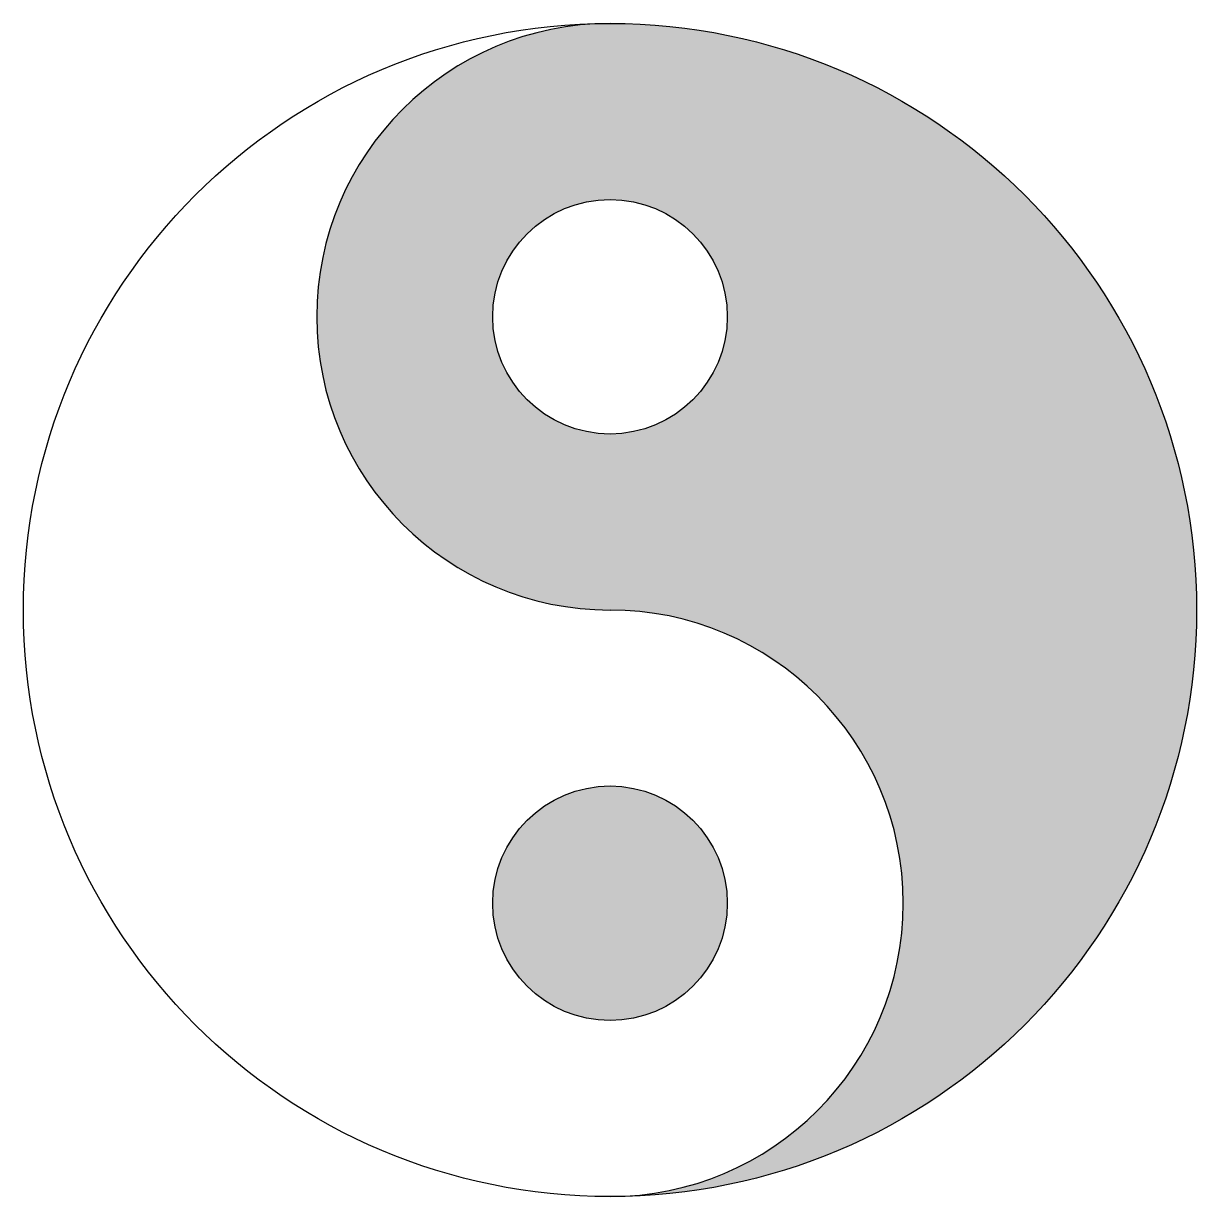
# Model space of a CAD drawing. Header units: millimetres. Extents: x 1930 to 3930, y 530 to 2530.
import ezdxf

# ---------------------------------------------------------------- set-up
doc = ezdxf.new("R2010")
doc.units = ezdxf.units.MM

msp = doc.modelspace()

# ---------------------------------------------------------------- hatches: boundary and pattern name
h = msp.add_hatch(color=256)
h.dxf.hatch_style = 1
h.paths.add_polyline_path([(2930, 2530, 1), (2930, 1530, -1), (2930, 530, 0.414214), (3930, 1530, 0.414214)])
h.paths.add_polyline_path([(2730, 2030, -1), (3130, 2030, -1)], flags=16)
h.paths.add_polyline_path([(2730, 1030, 1), (3130, 1030, 1)], flags=17)

# ---------------------------------------------------------------- linework, layer by layer
for centre, radius in [((2930, 1530), 1000), ((2930, 2030), 200), ((2930, 1030), 200)]:
    msp.add_circle(centre, radius)
for centre, start, end in [((2930, 2030), 90, 270), ((2930, 1030), 270, 90)]:
    msp.add_arc(centre, 500, start, end)

doc.saveas('drawing.dxf')
